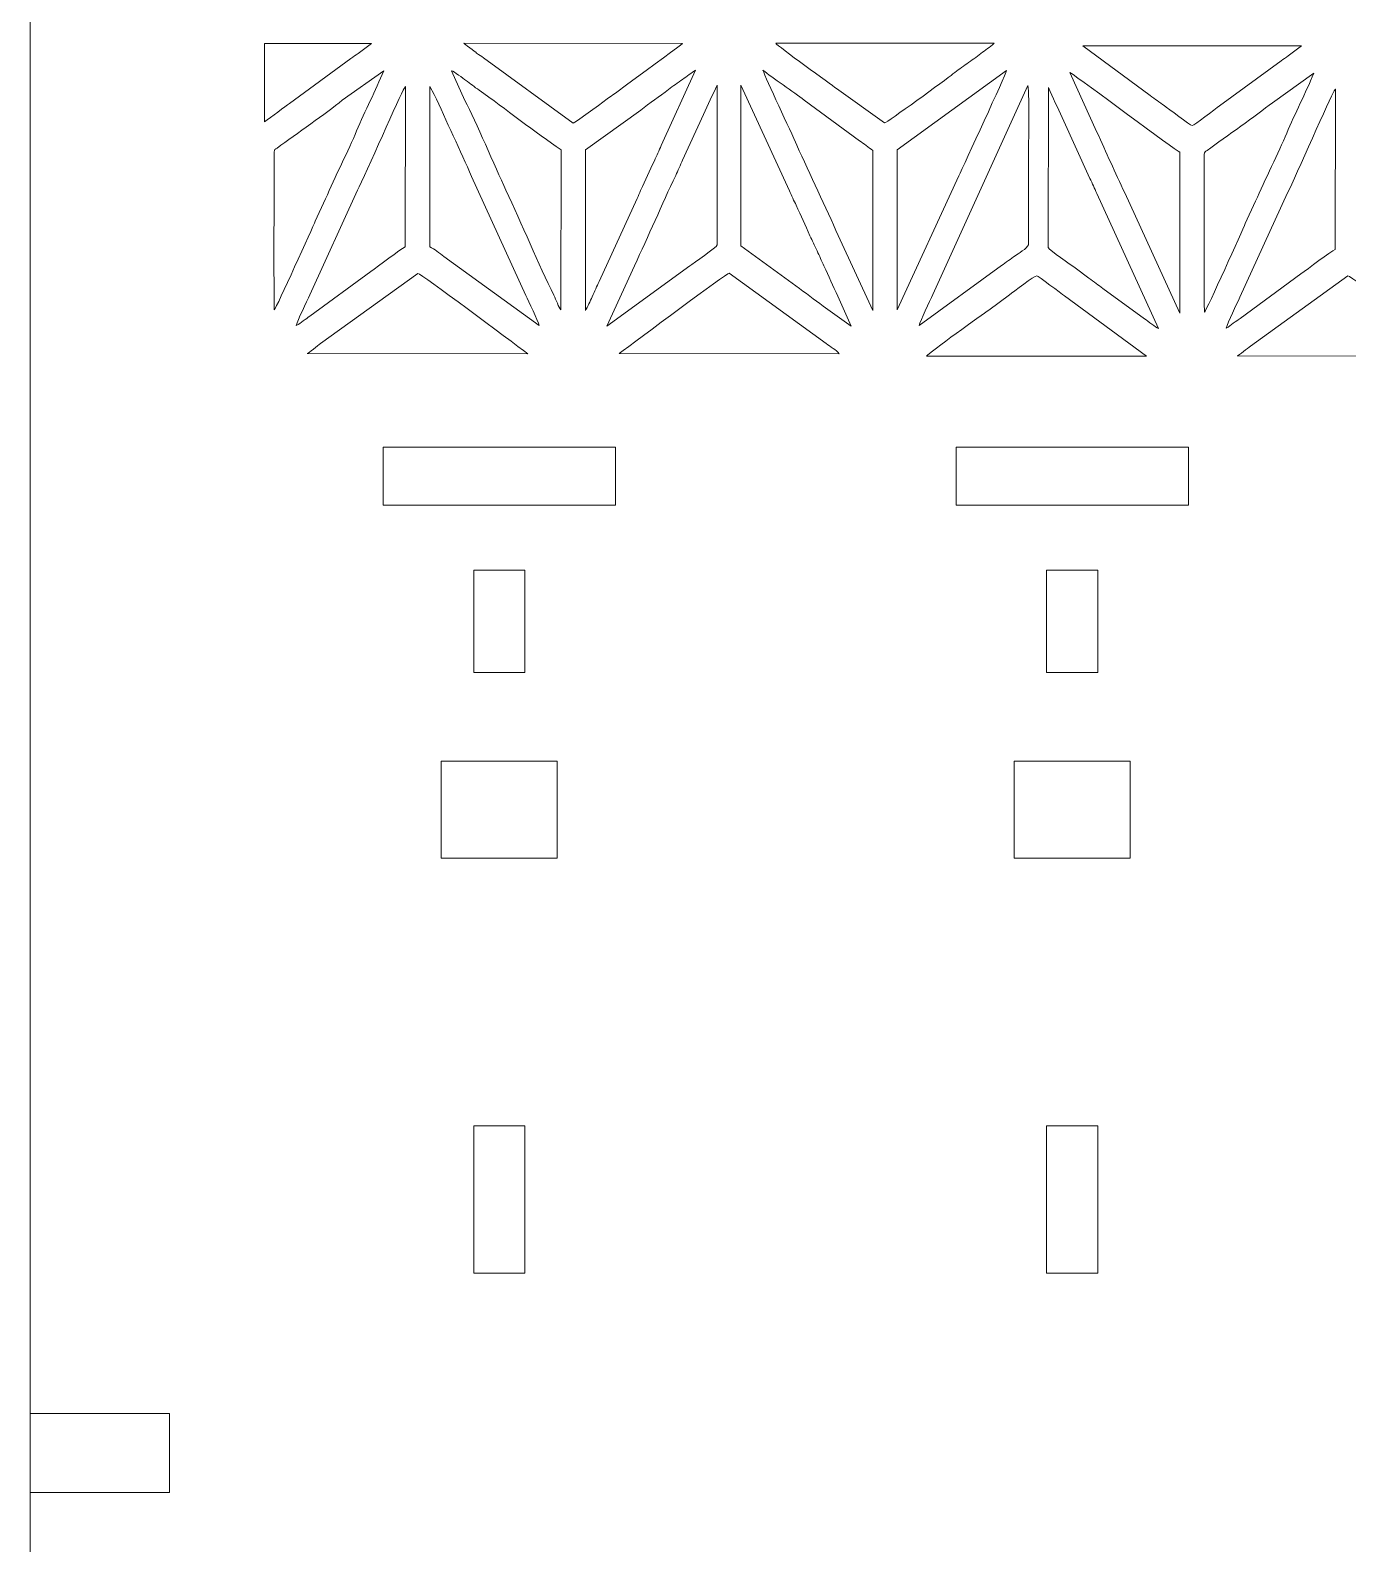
# Model space of a CAD drawing. Header units: inches. Extents: x -60.4 to -14.9, y -20.3 to 14.1.
# Drawn here: x -27.255 to -24.419, y -2.421 to 0.835 of the extents above; entities that cross this region are included whole.
import ezdxf

# ---------------------------------------------------------------- set-up
doc = ezdxf.new("R2010")
doc.units = ezdxf.units.IN
doc.header["$MEASUREMENT"] = 0
doc.layers.add('Master Desktop', color=7, linetype='Continuous', plot=False)

msp = doc.modelspace()

# ---------------------------------------------------------------- linework, layer by layer
at = {"layer": 'Master Desktop', "lineweight": 18}
msp.add_open_spline([(-27.2548, -11.68), (-27.2548, -11.68), (-27.2548, 10.7638), (-27.2548, 10.7638)], degree=3, dxfattribs=at)
at = {"layer": 'Master Desktop', "color": 5, "lineweight": 9}
msp.add_open_spline([(-26.7504, 0.8073), (-26.7504, 0.8073), (-26.7504, 0.6386), (-26.7504, 0.6386)], degree=3, dxfattribs=at)
for points, knots in [([(-26.7504, 0.8073), (-26.6346, 0.8072), (-26.5205, 0.8071), (-26.5205, 0.8071), (-26.5205, 0.8071), (-26.5205, 0.8071), (-26.5489, 0.7857), (-26.5489, 0.7857), (-26.5489, 0.7857), (-26.5548, 0.781), (-26.5588, 0.7793), (-26.5645, 0.7746), (-26.5645, 0.7746), (-26.5645, 0.7746), (-26.6969, 0.6781), (-26.6969, 0.6781), (-26.6969, 0.6781), (-26.7047, 0.6728), (-26.7371, 0.6472), (-26.7504, 0.6386)], [0, 0, 0, 0, 0.166667, 0.166667, 0.166667, 0.166667, 0.333333, 0.333333, 0.333333, 0.333333, 0.5, 0.5, 0.5, 0.5, 0.666667, 0.666667, 0.666667, 0.666667, 1, 1, 1, 1]), ([(-25.8507, 0.807), (-25.8627, 0.7979), (-26.0813, 0.6359), (-26.086, 0.6359), (-26.086, 0.6359), (-26.086, 0.6359), (-26.2793, 0.7763), (-26.2793, 0.7763), (-26.2793, 0.7763), (-26.2841, 0.7801), (-26.2887, 0.7823), (-26.2939, 0.7865), (-26.2939, 0.7865), (-26.2971, 0.7892), (-26.3211, 0.807), (-26.3213, 0.8076), (-26.3213, 0.8076), (-26.3213, 0.8076), (-25.8507, 0.807), (-25.8507, 0.807)], [0, 0, 0, 0, 0.166667, 0.166667, 0.166667, 0.166667, 0.333333, 0.333333, 0.333333, 0.333333, 0.5, 0.5, 0.5, 0.5, 0.666667, 0.666667, 0.666667, 0.666667, 1, 1, 1, 1]), ([(-25.1801, 0.8076), (-25.189, 0.7983), (-25.1991, 0.7933), (-25.2087, 0.7853), (-25.2087, 0.7853), (-25.2179, 0.7776), (-25.2289, 0.7707), (-25.2387, 0.7636), (-25.2387, 0.7636), (-25.2488, 0.7562), (-25.2584, 0.7496), (-25.2687, 0.7415), (-25.2687, 0.7415), (-25.2827, 0.7305), (-25.4119, 0.6359), (-25.4157, 0.6362), (-25.4157, 0.6362), (-25.4157, 0.6362), (-25.5195, 0.7105), (-25.5195, 0.7105), (-25.5195, 0.7105), (-25.5299, 0.7175), (-25.6471, 0.8025), (-25.65, 0.8076), (-25.65, 0.8076), (-25.65, 0.8076), (-25.1801, 0.8076), (-25.1801, 0.8076)], [0, 0, 0, 0, 0.125, 0.125, 0.125, 0.125, 0.25, 0.25, 0.25, 0.25, 0.375, 0.375, 0.375, 0.375, 0.5, 0.5, 0.5, 0.5, 0.625, 0.625, 0.625, 0.625, 0.75, 0.75, 0.75, 0.75, 1, 1, 1, 1]), ([(-24.5468, 0.7804), (-24.5526, 0.7758), (-24.5567, 0.774), (-24.5623, 0.7694), (-24.5623, 0.7694), (-24.5623, 0.7694), (-24.6948, 0.6729), (-24.6948, 0.6729), (-24.6948, 0.6729), (-24.7042, 0.6665), (-24.7492, 0.6306), (-24.7537, 0.6306), (-24.7537, 0.6306), (-24.7575, 0.6306), (-24.8064, 0.668), (-24.814, 0.6734), (-24.814, 0.6734), (-24.8238, 0.6802), (-24.8337, 0.6877), (-24.8441, 0.6951), (-24.8441, 0.6951), (-24.8441, 0.6951), (-24.989, 0.8023), (-24.989, 0.8023), (-24.989, 0.8023), (-24.989, 0.8023), (-24.5184, 0.8018), (-24.5184, 0.8018), (-24.5184, 0.8018), (-24.5184, 0.8018), (-24.5468, 0.7804), (-24.5468, 0.7804)], [0, 0, 0, 0, 0.111111, 0.111111, 0.111111, 0.111111, 0.222222, 0.222222, 0.222222, 0.222222, 0.333333, 0.333333, 0.333333, 0.333333, 0.444444, 0.444444, 0.444444, 0.444444, 0.555556, 0.555556, 0.555556, 0.555556, 0.666667, 0.666667, 0.666667, 0.666667, 0.777778, 0.777778, 0.777778, 0.777778, 1, 1, 1, 1]), ([(-25.9407, 0.6639), (-25.9214, 0.6795), (-25.9005, 0.6926), (-25.881, 0.7079), (-25.881, 0.7079), (-25.8714, 0.7154), (-25.8602, 0.7229), (-25.8509, 0.7296), (-25.8509, 0.7296), (-25.8418, 0.7361), (-25.8316, 0.7444), (-25.8226, 0.7497), (-25.8226, 0.7497), (-25.8226, 0.7497), (-25.8966, 0.5876), (-25.8966, 0.5876), (-25.8966, 0.5876), (-25.9015, 0.5764), (-25.9059, 0.5659), (-25.9114, 0.5548), (-25.9114, 0.5548), (-25.9217, 0.534), (-25.9309, 0.5123), (-25.9409, 0.4909), (-25.9409, 0.4909), (-25.9437, 0.4848), (-25.9458, 0.4796), (-25.9484, 0.4738), (-25.9484, 0.4738), (-25.9484, 0.4738), (-26.0302, 0.2948), (-26.0302, 0.2948), (-26.0302, 0.2948), (-26.0354, 0.2842), (-26.0395, 0.2744), (-26.0451, 0.2622), (-26.0451, 0.2622), (-26.0496, 0.2524), (-26.0545, 0.2407), (-26.0598, 0.2322), (-26.0598, 0.2322), (-26.0598, 0.2322), (-26.0598, 0.5781), (-26.0598, 0.5781), (-26.0598, 0.5781), (-26.0598, 0.5781), (-25.9407, 0.6639), (-25.9407, 0.6639)], [0, 0, 0, 0, 0.076923, 0.076923, 0.076923, 0.076923, 0.153846, 0.153846, 0.153846, 0.153846, 0.230769, 0.230769, 0.230769, 0.230769, 0.307692, 0.307692, 0.307692, 0.307692, 0.384615, 0.384615, 0.384615, 0.384615, 0.461538, 0.461538, 0.461538, 0.461538, 0.538462, 0.538462, 0.538462, 0.538462, 0.615385, 0.615385, 0.615385, 0.615385, 0.692308, 0.692308, 0.692308, 0.692308, 0.769231, 0.769231, 0.769231, 0.769231, 0.846154, 0.846154, 0.846154, 0.846154, 1, 1, 1, 1]), ([(-25.4414, 0.2325), (-25.4414, 0.2325), (-25.5159, 0.3936), (-25.5159, 0.3936), (-25.5159, 0.3936), (-25.541, 0.4531), (-25.5771, 0.5253), (-25.6047, 0.5883), (-25.6047, 0.5883), (-25.6175, 0.6174), (-25.6714, 0.7312), (-25.6778, 0.7497), (-25.6778, 0.7497), (-25.6576, 0.7332), (-25.6114, 0.7027), (-25.5886, 0.685), (-25.5886, 0.685), (-25.5886, 0.685), (-25.47, 0.5979), (-25.47, 0.5979), (-25.47, 0.5979), (-25.4643, 0.5937), (-25.4607, 0.5918), (-25.4553, 0.5878), (-25.4553, 0.5878), (-25.4498, 0.5837), (-25.4465, 0.5803), (-25.4412, 0.577), (-25.4412, 0.577), (-25.4412, 0.577), (-25.4414, 0.2325), (-25.4414, 0.2325)], [0, 0, 0, 0, 0.111111, 0.111111, 0.111111, 0.111111, 0.222222, 0.222222, 0.222222, 0.222222, 0.333333, 0.333333, 0.333333, 0.333333, 0.444444, 0.444444, 0.444444, 0.444444, 0.555556, 0.555556, 0.555556, 0.555556, 0.666667, 0.666667, 0.666667, 0.666667, 0.777778, 0.777778, 0.777778, 0.777778, 1, 1, 1, 1]), ([(-26.7296, 0.5734), (-26.7296, 0.5803), (-26.7277, 0.5791), (-26.7236, 0.5821), (-26.7236, 0.5821), (-26.6817, 0.6125), (-26.6189, 0.6562), (-26.5831, 0.6848), (-26.5831, 0.6848), (-26.5831, 0.6848), (-26.4939, 0.7484), (-26.4939, 0.7484), (-26.4939, 0.7484), (-26.5114, 0.7054), (-26.5345, 0.662), (-26.5524, 0.6191), (-26.5524, 0.6191), (-26.5695, 0.5779), (-26.5994, 0.5187), (-26.6191, 0.4727), (-26.6191, 0.4727), (-26.6191, 0.4727), (-26.6414, 0.4247), (-26.6414, 0.4247), (-26.6414, 0.4247), (-26.6469, 0.4117), (-26.7247, 0.2386), (-26.7295, 0.2338), (-26.7295, 0.2338), (-26.7312, 0.3386), (-26.7296, 0.4662), (-26.7296, 0.5734)], [0, 0, 0, 0, 0.111111, 0.111111, 0.111111, 0.111111, 0.222222, 0.222222, 0.222222, 0.222222, 0.333333, 0.333333, 0.333333, 0.333333, 0.444444, 0.444444, 0.444444, 0.444444, 0.555556, 0.555556, 0.555556, 0.555556, 0.666667, 0.666667, 0.666667, 0.666667, 0.777778, 0.777778, 0.777778, 0.777778, 1, 1, 1, 1]), ([(-26.1124, 0.2338), (-26.1174, 0.2389), (-26.123, 0.256), (-26.1276, 0.2652), (-26.1276, 0.2652), (-26.1594, 0.3296), (-26.1981, 0.4208), (-26.2308, 0.4912), (-26.2308, 0.4912), (-26.2549, 0.5433), (-26.2956, 0.6384), (-26.3192, 0.6844), (-26.3192, 0.6844), (-26.3192, 0.6844), (-26.3479, 0.7484), (-26.3479, 0.7484), (-26.3479, 0.7484), (-26.3433, 0.7468), (-26.3228, 0.7319), (-26.3176, 0.7279), (-26.3176, 0.7279), (-26.3074, 0.7201), (-26.2989, 0.7139), (-26.2886, 0.7067), (-26.2886, 0.7067), (-26.2336, 0.668), (-26.1663, 0.6143), (-26.1122, 0.5781), (-26.1122, 0.5781), (-26.1122, 0.5781), (-26.1124, 0.2338), (-26.1124, 0.2338)], [0, 0, 0, 0, 0.111111, 0.111111, 0.111111, 0.111111, 0.222222, 0.222222, 0.222222, 0.222222, 0.333333, 0.333333, 0.333333, 0.333333, 0.444444, 0.444444, 0.444444, 0.444444, 0.555556, 0.555556, 0.555556, 0.555556, 0.666667, 0.666667, 0.666667, 0.666667, 0.777778, 0.777778, 0.777778, 0.777778, 1, 1, 1, 1]), ([(-25.9543, 0.3287), (-25.9243, 0.3919), (-25.8952, 0.4606), (-25.8653, 0.5233), (-25.8653, 0.5233), (-25.8608, 0.5329), (-25.8549, 0.5461), (-25.8506, 0.5561), (-25.8506, 0.5561), (-25.8506, 0.5561), (-25.8057, 0.654), (-25.8057, 0.654), (-25.8057, 0.654), (-25.7963, 0.6756), (-25.7859, 0.696), (-25.7765, 0.7173), (-25.7765, 0.7173), (-25.7765, 0.7173), (-25.7761, 0.3736), (-25.7761, 0.3736), (-25.7761, 0.3736), (-25.7771, 0.3687), (-25.8277, 0.3336), (-25.835, 0.3283), (-25.835, 0.3283), (-25.835, 0.3283), (-26.0135, 0.199), (-26.0135, 0.199), (-26.0135, 0.199), (-26.0135, 0.199), (-25.9543, 0.3287), (-25.9543, 0.3287)], [0, 0, 0, 0, 0.111111, 0.111111, 0.111111, 0.111111, 0.222222, 0.222222, 0.222222, 0.222222, 0.333333, 0.333333, 0.333333, 0.333333, 0.444444, 0.444444, 0.444444, 0.444444, 0.555556, 0.555556, 0.555556, 0.555556, 0.666667, 0.666667, 0.666667, 0.666667, 0.777778, 0.777778, 0.777778, 0.777778, 1, 1, 1, 1]), ([(-25.7249, 0.717), (-25.7249, 0.717), (-25.6206, 0.49), (-25.6206, 0.49), (-25.6206, 0.49), (-25.6162, 0.48), (-25.6106, 0.4683), (-25.6062, 0.4588), (-25.6062, 0.4588), (-25.5954, 0.436), (-25.5865, 0.4164), (-25.5764, 0.3933), (-25.5764, 0.3933), (-25.5714, 0.382), (-25.5667, 0.373), (-25.5612, 0.3611), (-25.5612, 0.3611), (-25.5557, 0.3495), (-25.5517, 0.3393), (-25.5464, 0.3283), (-25.5464, 0.3283), (-25.5361, 0.3067), (-25.5269, 0.285), (-25.5164, 0.2632), (-25.5164, 0.2632), (-25.5164, 0.2632), (-25.4878, 0.1986), (-25.4878, 0.1986), (-25.4878, 0.1986), (-25.4878, 0.1986), (-25.5477, 0.2421), (-25.5477, 0.2421), (-25.5477, 0.2421), (-25.5674, 0.2558), (-25.5863, 0.2704), (-25.6065, 0.2853), (-25.6065, 0.2853), (-25.6065, 0.2853), (-25.7249, 0.3715), (-25.7249, 0.3715), (-25.7249, 0.3715), (-25.7249, 0.3715), (-25.7249, 0.717), (-25.7249, 0.717)], [0, 0, 0, 0, 0.083333, 0.083333, 0.083333, 0.083333, 0.166667, 0.166667, 0.166667, 0.166667, 0.25, 0.25, 0.25, 0.25, 0.333333, 0.333333, 0.333333, 0.333333, 0.416667, 0.416667, 0.416667, 0.416667, 0.5, 0.5, 0.5, 0.5, 0.583333, 0.583333, 0.583333, 0.583333, 0.666667, 0.666667, 0.666667, 0.666667, 0.75, 0.75, 0.75, 0.75, 0.833333, 0.833333, 0.833333, 0.833333, 1, 1, 1, 1]), ([(-25.1533, 0.7487), (-25.1557, 0.7392), (-25.2447, 0.5461), (-25.2562, 0.5219), (-25.2562, 0.5219), (-25.2562, 0.5219), (-25.3888, 0.2342), (-25.3888, 0.2342), (-25.3888, 0.2342), (-25.3888, 0.2342), (-25.3888, 0.5782), (-25.3888, 0.5782), (-25.3888, 0.5782), (-25.3888, 0.5782), (-25.1533, 0.7487), (-25.1533, 0.7487)], [0, 0, 0, 0, 0.2, 0.2, 0.2, 0.2, 0.4, 0.4, 0.4, 0.4, 0.6, 0.6, 0.6, 0.6, 1, 1, 1, 1]), ([(-25.017, 0.7444), (-24.9908, 0.7289), (-24.7906, 0.5769), (-24.7799, 0.5729), (-24.7799, 0.5729), (-24.7799, 0.5729), (-24.7805, 0.2269), (-24.7805, 0.2269), (-24.7805, 0.2269), (-24.7805, 0.2269), (-24.8988, 0.4857), (-24.8988, 0.4857), (-24.8988, 0.4857), (-24.9193, 0.5295), (-24.9391, 0.5725), (-24.9586, 0.6163), (-24.9586, 0.6163), (-24.9586, 0.6163), (-25.017, 0.7444), (-25.017, 0.7444)], [0, 0, 0, 0, 0.166667, 0.166667, 0.166667, 0.166667, 0.333333, 0.333333, 0.333333, 0.333333, 0.5, 0.5, 0.5, 0.5, 0.666667, 0.666667, 0.666667, 0.666667, 1, 1, 1, 1]), ([(-24.7275, 0.5682), (-24.7275, 0.575), (-24.7256, 0.5739), (-24.7215, 0.5769), (-24.7215, 0.5769), (-24.6796, 0.6072), (-24.6168, 0.651), (-24.581, 0.6796), (-24.581, 0.6796), (-24.581, 0.6796), (-24.4918, 0.7431), (-24.4918, 0.7431), (-24.4918, 0.7431), (-24.5093, 0.7002), (-24.5324, 0.6567), (-24.5502, 0.6138), (-24.5502, 0.6138), (-24.5674, 0.5727), (-24.5973, 0.5134), (-24.617, 0.4674), (-24.617, 0.4674), (-24.617, 0.4674), (-24.6393, 0.4195), (-24.6393, 0.4195), (-24.6393, 0.4195), (-24.6448, 0.4064), (-24.7226, 0.2334), (-24.7274, 0.2285), (-24.7274, 0.2285), (-24.7291, 0.3333), (-24.7275, 0.4609), (-24.7275, 0.5682)], [0, 0, 0, 0, 0.111111, 0.111111, 0.111111, 0.111111, 0.222222, 0.222222, 0.222222, 0.222222, 0.333333, 0.333333, 0.333333, 0.333333, 0.444444, 0.444444, 0.444444, 0.444444, 0.555556, 0.555556, 0.555556, 0.555556, 0.666667, 0.666667, 0.666667, 0.666667, 0.777778, 0.777778, 0.777778, 0.777778, 1, 1, 1, 1]), ([(-26.6824, 0.1998), (-26.6794, 0.2123), (-26.6597, 0.2511), (-26.6531, 0.2663), (-26.6531, 0.2663), (-26.6531, 0.2663), (-26.5504, 0.4911), (-26.5504, 0.4911), (-26.5504, 0.4911), (-26.5335, 0.5243), (-26.4578, 0.6982), (-26.4499, 0.7104), (-26.4499, 0.7104), (-26.4499, 0.7104), (-26.4481, 0.713), (-26.4481, 0.713), (-26.4481, 0.713), (-26.4479, 0.7138), (-26.4474, 0.7138), (-26.4471, 0.7143), (-26.4471, 0.7143), (-26.4471, 0.7143), (-26.4476, 0.3693), (-26.4476, 0.3693), (-26.4476, 0.3693), (-26.4583, 0.3646), (-26.5065, 0.3267), (-26.5215, 0.3163), (-26.5215, 0.3163), (-26.5215, 0.3163), (-26.6529, 0.2206), (-26.6529, 0.2206), (-26.6529, 0.2206), (-26.658, 0.2166), (-26.6614, 0.2146), (-26.6675, 0.2103), (-26.6675, 0.2103), (-26.6726, 0.2068), (-26.6766, 0.2025), (-26.6824, 0.1998)], [0, 0, 0, 0, 0.090909, 0.090909, 0.090909, 0.090909, 0.181818, 0.181818, 0.181818, 0.181818, 0.272727, 0.272727, 0.272727, 0.272727, 0.363636, 0.363636, 0.363636, 0.363636, 0.454545, 0.454545, 0.454545, 0.454545, 0.545455, 0.545455, 0.545455, 0.545455, 0.636364, 0.636364, 0.636364, 0.636364, 0.727273, 0.727273, 0.727273, 0.727273, 0.818182, 0.818182, 0.818182, 0.818182, 1, 1, 1, 1]), ([(-26.3947, 0.7143), (-26.3947, 0.7143), (-26.3853, 0.6976), (-26.3853, 0.6976), (-26.3853, 0.6976), (-26.3606, 0.6429), (-26.3273, 0.573), (-26.3051, 0.521), (-26.3051, 0.521), (-26.3051, 0.521), (-26.1882, 0.2649), (-26.1882, 0.2649), (-26.1882, 0.2649), (-26.1821, 0.2522), (-26.162, 0.2107), (-26.1594, 0.1998), (-26.1594, 0.1998), (-26.1594, 0.1998), (-26.3647, 0.3488), (-26.3647, 0.3488), (-26.3647, 0.3488), (-26.3743, 0.3557), (-26.3846, 0.3651), (-26.3947, 0.3693), (-26.3947, 0.3693), (-26.3947, 0.3693), (-26.3947, 0.7143), (-26.3947, 0.7143)], [0, 0, 0, 0, 0.125, 0.125, 0.125, 0.125, 0.25, 0.25, 0.25, 0.25, 0.375, 0.375, 0.375, 0.375, 0.5, 0.5, 0.5, 0.5, 0.625, 0.625, 0.625, 0.625, 0.75, 0.75, 0.75, 0.75, 1, 1, 1, 1]), ([(-25.3414, 0.2001), (-25.3389, 0.2101), (-25.3183, 0.2528), (-25.3121, 0.267), (-25.3121, 0.267), (-25.3121, 0.267), (-25.1073, 0.7164), (-25.1073, 0.7164), (-25.1073, 0.7164), (-25.1031, 0.696), (-25.1063, 0.5752), (-25.1063, 0.5446), (-25.1063, 0.5446), (-25.1063, 0.4876), (-25.1063, 0.4306), (-25.1063, 0.3736), (-25.1063, 0.3736), (-25.1089, 0.3659), (-25.1289, 0.3544), (-25.135, 0.3501), (-25.135, 0.3501), (-25.1441, 0.3436), (-25.1545, 0.3362), (-25.1641, 0.3291), (-25.1641, 0.3291), (-25.1641, 0.3291), (-25.3414, 0.2001), (-25.3414, 0.2001)], [0, 0, 0, 0, 0.125, 0.125, 0.125, 0.125, 0.25, 0.25, 0.25, 0.25, 0.375, 0.375, 0.375, 0.375, 0.5, 0.5, 0.5, 0.5, 0.625, 0.625, 0.625, 0.625, 0.75, 0.75, 0.75, 0.75, 1, 1, 1, 1]), ([(-25.063, 0.7121), (-25.0537, 0.6905), (-25.0428, 0.6686), (-25.0334, 0.6475), (-25.0334, 0.6475), (-25.0334, 0.6475), (-24.9737, 0.5168), (-24.9737, 0.5168), (-24.9737, 0.5168), (-24.9681, 0.5053), (-24.9643, 0.496), (-24.9589, 0.4841), (-24.9589, 0.4841), (-24.9589, 0.4841), (-24.8261, 0.1937), (-24.8261, 0.1937), (-24.8261, 0.1937), (-24.8327, 0.1963), (-24.8487, 0.2091), (-24.856, 0.2144), (-24.856, 0.2144), (-24.856, 0.2144), (-24.9458, 0.28), (-24.9458, 0.28), (-24.9458, 0.28), (-24.9555, 0.2867), (-24.9651, 0.2943), (-24.9758, 0.3018), (-24.9758, 0.3018), (-24.9758, 0.3018), (-25.0057, 0.3239), (-25.0057, 0.3239), (-25.0057, 0.3239), (-25.0151, 0.3316), (-25.0601, 0.3607), (-25.0636, 0.3683), (-25.0636, 0.3683), (-25.0636, 0.3683), (-25.063, 0.7121), (-25.063, 0.7121)], [0, 0, 0, 0, 0.090909, 0.090909, 0.090909, 0.090909, 0.181818, 0.181818, 0.181818, 0.181818, 0.272727, 0.272727, 0.272727, 0.272727, 0.363636, 0.363636, 0.363636, 0.363636, 0.454545, 0.454545, 0.454545, 0.454545, 0.545455, 0.545455, 0.545455, 0.545455, 0.636364, 0.636364, 0.636364, 0.636364, 0.727273, 0.727273, 0.727273, 0.727273, 0.818182, 0.818182, 0.818182, 0.818182, 1, 1, 1, 1]), ([(-24.6803, 0.1946), (-24.6773, 0.207), (-24.6576, 0.2458), (-24.651, 0.261), (-24.651, 0.261), (-24.651, 0.261), (-24.5483, 0.4858), (-24.5483, 0.4858), (-24.5483, 0.4858), (-24.5314, 0.5191), (-24.4557, 0.6929), (-24.4478, 0.7052), (-24.4478, 0.7052), (-24.4478, 0.7052), (-24.446, 0.7077), (-24.446, 0.7077), (-24.446, 0.7077), (-24.4458, 0.7085), (-24.4453, 0.7086), (-24.445, 0.709), (-24.445, 0.709), (-24.445, 0.709), (-24.4455, 0.364), (-24.4455, 0.364), (-24.4455, 0.364), (-24.4562, 0.3594), (-24.5044, 0.3215), (-24.5194, 0.311), (-24.5194, 0.311), (-24.5194, 0.311), (-24.6507, 0.2154), (-24.6507, 0.2154), (-24.6507, 0.2154), (-24.6559, 0.2114), (-24.6593, 0.2094), (-24.6654, 0.2051), (-24.6654, 0.2051), (-24.6705, 0.2015), (-24.6745, 0.1972), (-24.6803, 0.1946)], [0, 0, 0, 0, 0.090909, 0.090909, 0.090909, 0.090909, 0.181818, 0.181818, 0.181818, 0.181818, 0.272727, 0.272727, 0.272727, 0.272727, 0.363636, 0.363636, 0.363636, 0.363636, 0.454545, 0.454545, 0.454545, 0.454545, 0.545455, 0.545455, 0.545455, 0.545455, 0.636364, 0.636364, 0.636364, 0.636364, 0.727273, 0.727273, 0.727273, 0.727273, 0.818182, 0.818182, 0.818182, 0.818182, 1, 1, 1, 1]), ([(-26.6586, 0.14), (-26.6561, 0.1408), (-26.6355, 0.1571), (-26.6302, 0.1611), (-26.6302, 0.1611), (-26.6302, 0.1611), (-26.4204, 0.3122), (-26.4204, 0.3122), (-26.4204, 0.3122), (-26.4127, 0.3115), (-26.2241, 0.1689), (-26.1837, 0.1394), (-26.1837, 0.1394), (-26.1837, 0.1394), (-26.6586, 0.14), (-26.6586, 0.14)], [0, 0, 0, 0, 0.2, 0.2, 0.2, 0.2, 0.4, 0.4, 0.4, 0.4, 0.6, 0.6, 0.6, 0.6, 1, 1, 1, 1]), ([(-25.9874, 0.1396), (-25.9487, 0.1682), (-25.7557, 0.3129), (-25.7503, 0.3126), (-25.7503, 0.3126), (-25.7503, 0.3126), (-25.5416, 0.1612), (-25.5416, 0.1612), (-25.5416, 0.1612), (-25.5328, 0.1543), (-25.5201, 0.1478), (-25.5139, 0.1394), (-25.5139, 0.1394), (-25.5139, 0.1394), (-25.9874, 0.1396), (-25.9874, 0.1396)], [0, 0, 0, 0, 0.2, 0.2, 0.2, 0.2, 0.4, 0.4, 0.4, 0.4, 0.6, 0.6, 0.6, 0.6, 1, 1, 1, 1]), ([(-25.3258, 0.1342), (-25.3204, 0.1413), (-25.2042, 0.2249), (-25.1916, 0.2335), (-25.1916, 0.2335), (-25.1916, 0.2335), (-25.1472, 0.266), (-25.1472, 0.266), (-25.1472, 0.266), (-25.1391, 0.2718), (-25.0923, 0.3078), (-25.0884, 0.3073), (-25.0884, 0.3073), (-25.0866, 0.3071), (-25.0339, 0.2683), (-25.0286, 0.2639), (-25.0286, 0.2639), (-25.0286, 0.2639), (-24.8523, 0.1342), (-24.8523, 0.1342), (-24.8523, 0.1342), (-24.8523, 0.1342), (-25.3258, 0.1342), (-25.3258, 0.1342)], [0, 0, 0, 0, 0.142857, 0.142857, 0.142857, 0.142857, 0.285714, 0.285714, 0.285714, 0.285714, 0.428571, 0.428571, 0.428571, 0.428571, 0.571429, 0.571429, 0.571429, 0.571429, 0.714286, 0.714286, 0.714286, 0.714286, 1, 1, 1, 1]), ([(-24.6565, 0.1347), (-24.654, 0.1356), (-24.6334, 0.1519), (-24.6281, 0.1558), (-24.6281, 0.1558), (-24.6281, 0.1558), (-24.4183, 0.307), (-24.4183, 0.307), (-24.4183, 0.307), (-24.4105, 0.3062), (-24.222, 0.1636), (-24.1816, 0.1342), (-24.1816, 0.1342), (-24.1816, 0.1342), (-24.6565, 0.1347), (-24.6565, 0.1347)], [0, 0, 0, 0, 0.2, 0.2, 0.2, 0.2, 0.4, 0.4, 0.4, 0.4, 0.6, 0.6, 0.6, 0.6, 1, 1, 1, 1]), ([(-26.4953, -0.0615), (-26.4953, -0.0615), (-25.9953, -0.0615), (-25.9953, -0.0615), (-25.9953, -0.0615), (-25.9953, -0.0615), (-25.9953, -0.1865), (-25.9953, -0.1865), (-25.9953, -0.1865), (-25.9953, -0.1865), (-26.4953, -0.1865), (-26.4953, -0.1865), (-26.4953, -0.1865), (-26.4953, -0.1865), (-26.4953, -0.0615), (-26.4953, -0.0615)], [0, 0, 0, 0, 0.2, 0.2, 0.2, 0.2, 0.4, 0.4, 0.4, 0.4, 0.6, 0.6, 0.6, 0.6, 1, 1, 1, 1]), ([(-25.2619, -0.0615), (-25.2619, -0.0615), (-24.7619, -0.0615), (-24.7619, -0.0615), (-24.7619, -0.0615), (-24.7619, -0.0615), (-24.7619, -0.1865), (-24.7619, -0.1865), (-24.7619, -0.1865), (-24.7619, -0.1865), (-25.2619, -0.1865), (-25.2619, -0.1865), (-25.2619, -0.1865), (-25.2619, -0.1865), (-25.2619, -0.0615), (-25.2619, -0.0615)], [0, 0, 0, 0, 0.2, 0.2, 0.2, 0.2, 0.4, 0.4, 0.4, 0.4, 0.6, 0.6, 0.6, 0.6, 1, 1, 1, 1]), ([(-26.3003, -0.3263), (-26.3003, -0.3263), (-26.1903, -0.3263), (-26.1903, -0.3263), (-26.1903, -0.3263), (-26.1903, -0.3263), (-26.1903, -0.5463), (-26.1903, -0.5463), (-26.1903, -0.5463), (-26.1903, -0.5463), (-26.3003, -0.5463), (-26.3003, -0.5463), (-26.3003, -0.5463), (-26.3003, -0.5463), (-26.3003, -0.3263), (-26.3003, -0.3263)], [0, 0, 0, 0, 0.2, 0.2, 0.2, 0.2, 0.4, 0.4, 0.4, 0.4, 0.6, 0.6, 0.6, 0.6, 1, 1, 1, 1]), ([(-25.0669, -0.3263), (-25.0669, -0.3263), (-24.9569, -0.3263), (-24.9569, -0.3263), (-24.9569, -0.3263), (-24.9569, -0.3263), (-24.9569, -0.5463), (-24.9569, -0.5463), (-24.9569, -0.5463), (-24.9569, -0.5463), (-25.0669, -0.5463), (-25.0669, -0.5463), (-25.0669, -0.5463), (-25.0669, -0.5463), (-25.0669, -0.3263), (-25.0669, -0.3263)], [0, 0, 0, 0, 0.2, 0.2, 0.2, 0.2, 0.4, 0.4, 0.4, 0.4, 0.6, 0.6, 0.6, 0.6, 1, 1, 1, 1]), ([(-26.3703, -0.7371), (-26.3703, -0.7371), (-26.1203, -0.7371), (-26.1203, -0.7371), (-26.1203, -0.7371), (-26.1203, -0.7371), (-26.1203, -0.9465), (-26.1203, -0.9465), (-26.1203, -0.9465), (-26.1203, -0.9465), (-26.3703, -0.9465), (-26.3703, -0.9465), (-26.3703, -0.9465), (-26.3703, -0.9465), (-26.3703, -0.7371), (-26.3703, -0.7371)], [0, 0, 0, 0, 0.2, 0.2, 0.2, 0.2, 0.4, 0.4, 0.4, 0.4, 0.6, 0.6, 0.6, 0.6, 1, 1, 1, 1]), ([(-25.1369, -0.7371), (-25.1369, -0.7371), (-24.8869, -0.7371), (-24.8869, -0.7371), (-24.8869, -0.7371), (-24.8869, -0.7371), (-24.8869, -0.9465), (-24.8869, -0.9465), (-24.8869, -0.9465), (-24.8869, -0.9465), (-25.1369, -0.9465), (-25.1369, -0.9465), (-25.1369, -0.9465), (-25.1369, -0.9465), (-25.1369, -0.7371), (-25.1369, -0.7371)], [0, 0, 0, 0, 0.2, 0.2, 0.2, 0.2, 0.4, 0.4, 0.4, 0.4, 0.6, 0.6, 0.6, 0.6, 1, 1, 1, 1]), ([(-26.3003, -1.5223), (-26.3003, -1.5223), (-26.1903, -1.5223), (-26.1903, -1.5223), (-26.1903, -1.5223), (-26.1903, -1.5223), (-26.1903, -1.839), (-26.1903, -1.839), (-26.1903, -1.839), (-26.1903, -1.839), (-26.3003, -1.839), (-26.3003, -1.839), (-26.3003, -1.839), (-26.3003, -1.839), (-26.3003, -1.5223), (-26.3003, -1.5223)], [0, 0, 0, 0, 0.2, 0.2, 0.2, 0.2, 0.4, 0.4, 0.4, 0.4, 0.6, 0.6, 0.6, 0.6, 1, 1, 1, 1]), ([(-25.0669, -1.5223), (-25.0669, -1.5223), (-24.9569, -1.5223), (-24.9569, -1.5223), (-24.9569, -1.5223), (-24.9569, -1.5223), (-24.9569, -1.839), (-24.9569, -1.839), (-24.9569, -1.839), (-24.9569, -1.839), (-25.0669, -1.839), (-25.0669, -1.839), (-25.0669, -1.839), (-25.0669, -1.839), (-25.0669, -1.5223), (-25.0669, -1.5223)], [0, 0, 0, 0, 0.2, 0.2, 0.2, 0.2, 0.4, 0.4, 0.4, 0.4, 0.6, 0.6, 0.6, 0.6, 1, 1, 1, 1])]:
    msp.add_open_spline(points, degree=3, knots=knots, dxfattribs=at)
at = {"layer": 'Master Desktop', "lineweight": 9}
msp.add_open_spline([(-27.2548, -2.141), (-27.2548, -2.141), (-26.9548, -2.141), (-26.9548, -2.141), (-26.9548, -2.141), (-26.9548, -2.141), (-26.9548, -2.311), (-26.9548, -2.311), (-26.9548, -2.311), (-26.9548, -2.311), (-27.2548, -2.311), (-27.2548, -2.311), (-27.2548, -2.311), (-27.2548, -2.311), (-27.2548, -2.141), (-27.2548, -2.141)], degree=3, knots=[0, 0, 0, 0, 0.2, 0.2, 0.2, 0.2, 0.4, 0.4, 0.4, 0.4, 0.6, 0.6, 0.6, 0.6, 1, 1, 1, 1], dxfattribs=at)

doc.saveas('drawing.dxf')
